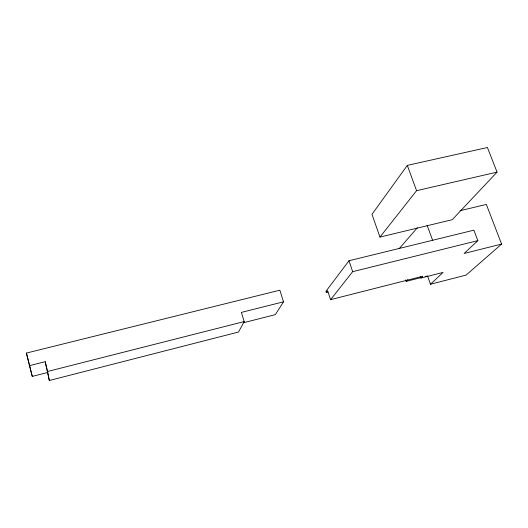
<?xml version="1.0" encoding="UTF-8"?>
<svg xmlns="http://www.w3.org/2000/svg" width="528" height="528" viewBox="0 0 528 528"><rect width="100%" height="100%" fill="white"/><g stroke="black" fill="none" stroke-linecap="round" stroke-linejoin="round"><path stroke-width="0.79" d="M283.523 301.811L241.395 312.398L244.187 321.578L238.511 332.033L49.315 380.497L45.184 361.706L29.436 365.666L26.4 353.074L279.847 290.195L283.523 301.811L275.345 314.635L243.467 322.733M407.319 165.383L371.976 214.315L379.955 237.085L452.239 219.694L497.053 172.121L487.417 147.503L407.319 165.383L416.572 190.681L379.955 237.085M460 210.718L486.347 204.428L501.6 244.075L464.125 253.466L477.833 240.629L473.873 230.168L348.968 260.753L325.934 291.337L326.311 292.479L327.901 292.083M326.311 292.479L327.644 290.723L330.587 299.647L422.75 276.25L420.922 278.051L420.413 276.613M330.587 299.647L352.671 271.663L477.833 240.629M399.109 248.734L417.358 227.746M405.59 279.88L406.124 281.404L407.801 279.695M425.152 276.566L427.528 275.966L430.505 284.229L443.084 272.415L420.922 278.051M501.6 244.075L466.112 275.095L430.505 284.229M49.315 380.497L47.586 371.481L244.187 321.578M29.436 365.666L32.267 376.398L47.408 372.55M406.124 281.404L421.984 277.372M416.572 190.681L497.053 172.121M427.086 225.159L432.61 240.299M348.968 260.753L352.671 271.663M26.4 353.074L29.357 364.333M45.184 361.706L47.586 371.481M29.542 365.092L32.267 376.398"/></g></svg>
